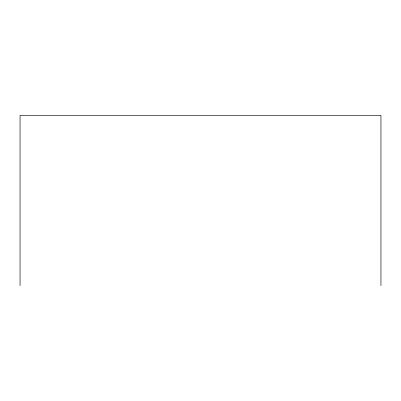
<?xml version="1.0" encoding="UTF-8"?>
<svg xmlns="http://www.w3.org/2000/svg" width="401" height="401" viewBox="0 0 401 401"><rect width="100%" height="100%" fill="white"/><g stroke="black" fill="none" stroke-linecap="round" stroke-linejoin="round"><path stroke-width="0.6" d="M380.95 285.627L380.95 115.373L20.05 115.373L20.05 285.627"/></g></svg>
